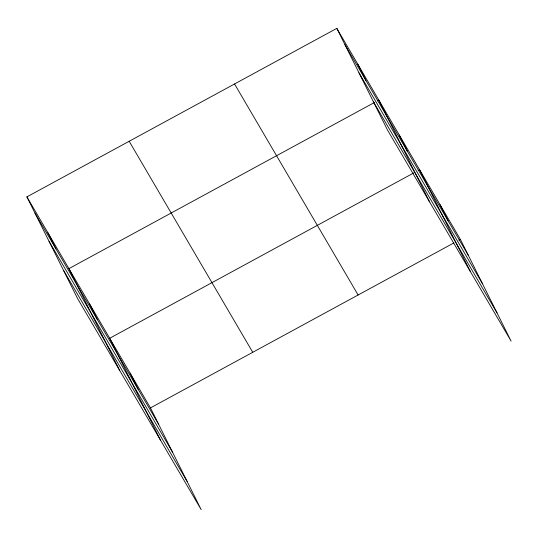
<?xml version="1.0" encoding="UTF-8"?>
<svg xmlns="http://www.w3.org/2000/svg" width="538" height="538" viewBox="0 0 538 538"><rect width="100%" height="100%" fill="white"/><g stroke="black" fill="none" stroke-linecap="round" stroke-linejoin="round"><path stroke-width="0.81" d="M26.9 196.881L150.465 407.905L201.185 509.634L77.62 298.61L26.9 196.881L336.815 28.366L460.38 239.39L511.1 341.119L387.535 130.095L336.815 28.366M374.441 102.496L68.911 268.63L119.638 370.359M377.367 100.909L378.826 100.115L429.546 201.844M413.756 172.927L109.691 338.267L160.411 439.997M418.14 170.546L419.6 169.752L470.326 271.482M150.465 407.905L453.803 242.961M458.914 240.183L460.38 239.39M344.898 44.587L468.47 255.611M358.974 72.805L482.539 283.829M373.466 101.877L497.031 312.908M234.541 83.975L358.106 294.999M129.174 141.265L252.739 352.296M34.99 213.102L158.555 424.126M49.059 241.32L172.624 452.344M63.551 270.392L187.116 481.423M439.99 204.568L448.08 220.795M399.216 134.93L407.3 151.158M357.817 64.237L365.907 80.465M130.075 373.083L138.165 389.31M89.301 303.445L97.391 319.673M47.909 232.752L55.992 248.98"/></g></svg>
